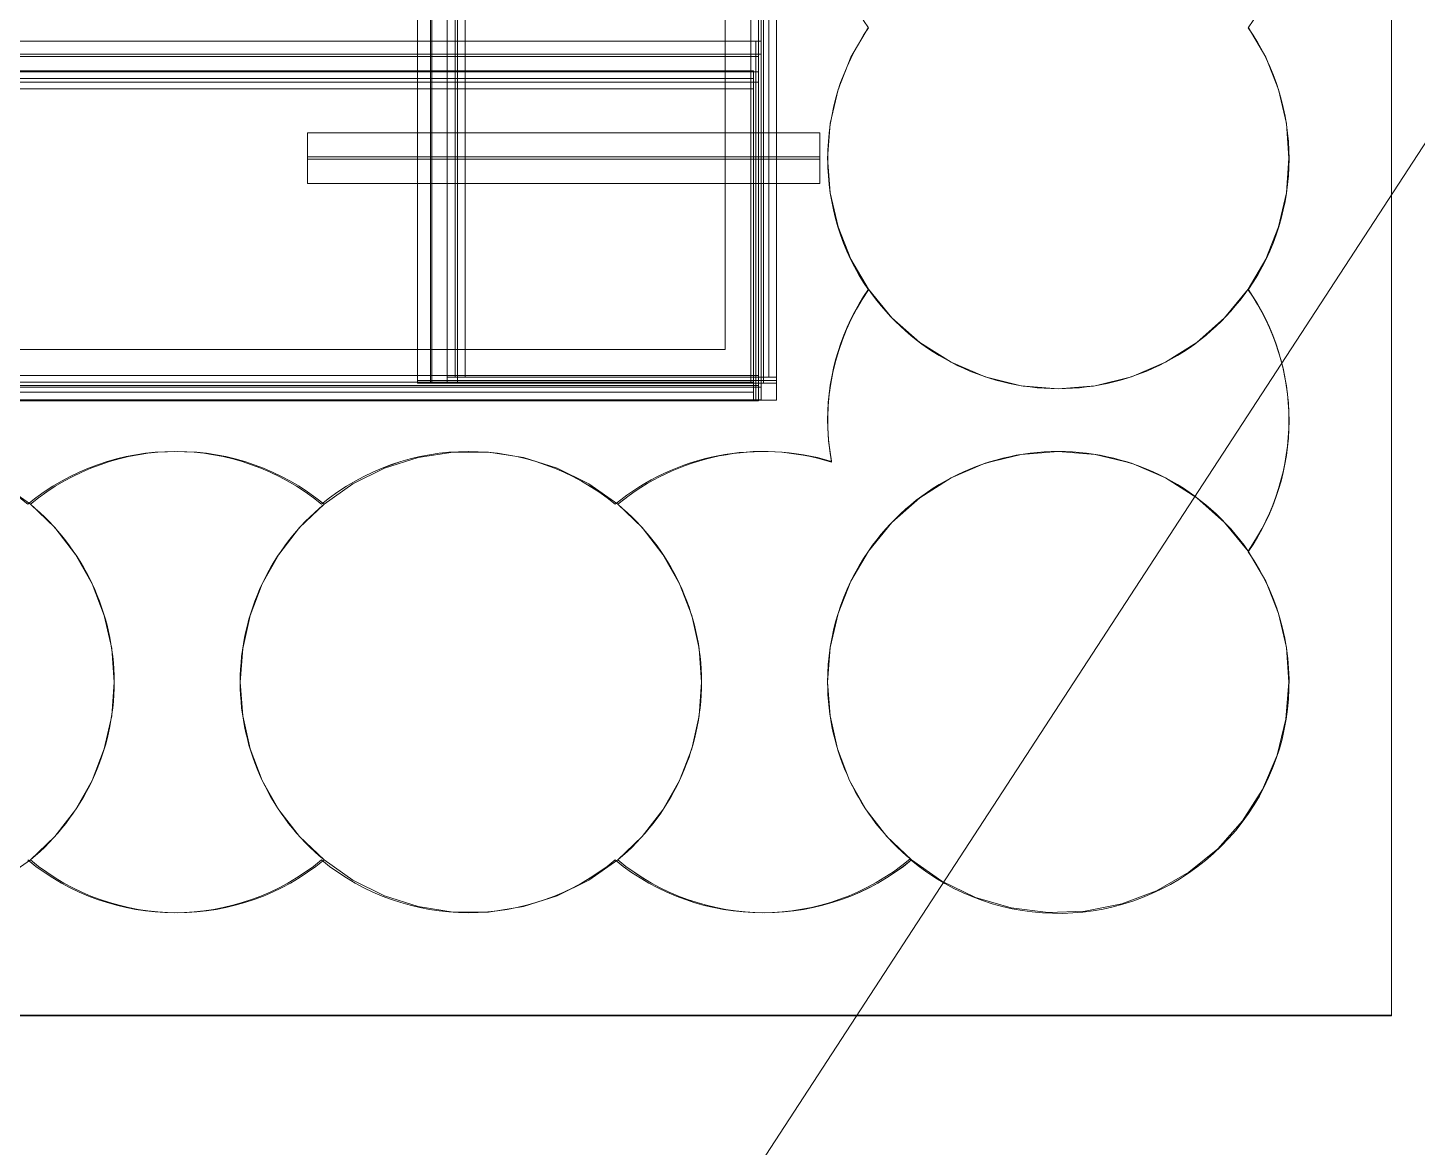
# Model space of a CAD drawing. Header units: metres. Extents: x 1753726 to 1755216, y 5920592 to 5921703.
# Drawn here: x 1755122.92 to 1755125.631, y 5921398.058 to 5921400.242 of the extents above; entities that cross this region are included whole.
import ezdxf

# ---------------------------------------------------------------- set-up
doc = ezdxf.new("R2010")
doc.units = ezdxf.units.M
for name, color, linetype, lineweight in [('A-FLOR-____-OTLN', 9, 'Continuous', 9), ('S-BEAM-____-OTLN', 7, 'Continuous', 9), ('S-FNDN-____-OTLN', 7, 'Continuous', 9)]:
    doc.layers.add(name, color=color, linetype=linetype, lineweight=lineweight)

# ---------------------------------------------------------------- blocks, each defined once
blk = doc.blocks.new('HB_Struct Framing_Support_2 - HB_Struct Framing_Support-5141438-X-ARUP-GL-HERNE_BAY_ALIGNMENT')
at = {"layer": 'S-BEAM-____-OTLN'}
for p, q in [((0.0495, -0.015), (-0.0495, -0.015)), ((-0.0495, -0.015), (-0.0133, -0.015)), ((-0.0133, -0.015), (-0.0495, -0.015)), ((-0.0495, -0.015), (0.0495, -0.015)), ((-0.0495, -0.015), (-0.0495, -1.015)), ((-0.0495, -0.015), (-0.0495, -1.015)), ((-0.0495, -0.015), (-0.0495, -1.015)), ((-0.0495, -0.015), (-0.0495, -1.015)), ((-0.0133, -0.015), (-0.0023, -0.015)), ((-0.0133, -0.015), (-0.0023, -0.015)), ((-0.0023, -1.015), (-0.0023, -0.015)), ((-0.0023, -1.015), (-0.0023, -0.015)), ((0.0023, -0.015), (0.0023, -1.015)), ((0.0023, -0.015), (0.0133, -0.015)), ((0.0023, -0.015), (0.0133, -0.015)), ((0.0023, -1.015), (0.0023, -0.015)), ((0.0495, -0.015), (0.0133, -0.015)), ((0.0133, -0.015), (0.0495, -0.015)), ((0.0495, -1.015), (0.0495, -0.015)), ((0.0495, -0.015), (0.0495, -1.015)), ((0.0495, -0.015), (0.0495, -1.015)), ((0.0495, -0.015), (0.0495, -1.015)), ((0.0495, -1.015), (-0.0495, -1.015)), ((-0.0495, -1.015), (-0.0133, -1.015)), ((-0.0133, -1.015), (-0.0495, -1.015)), ((-0.0495, -1.015), (0.0495, -1.015)), ((-0.0023, -1.015), (-0.0133, -1.015)), ((-0.0023, -1.015), (-0.0133, -1.015)), ((0.0133, -1.015), (0.0023, -1.015)), ((0.0133, -1.015), (0.0023, -1.015)), ((0.0495, -1.015), (0.0133, -1.015)), ((0.0133, -1.015), (0.0495, -1.015))]:
    blk.add_line(p, q, dxfattribs=at)
blk = doc.blocks.new('308492-ARUP-STTW-MOD-0100_rvt-1-X-ARUP-GL-HERNE_BAY_ALIGNMENT')
at = {"layer": 'S-BEAM-____-OTLN'}
for p, q in [((1755124.3805, 5921403.6054), (1755124.3805, 5921399.5154)), ((1755124.3805, 5921403.6054), (1755124.3805, 5921399.5154)), ((1755123.7085, 5921399.5489), (1755123.7085, 5921403.0739)), ((1755123.7085, 5921399.5489), (1755123.7085, 5921403.0739)), ((1755123.7385, 5921399.5605), (1755123.7385, 5921403.0739)), ((1755123.7385, 5921399.5605), (1755123.7385, 5921403.0739)), ((1755123.7385, 5921403.0739), (1755123.7385, 5921399.5489)), ((1755123.7385, 5921399.5489), (1755123.7385, 5921403.0739)), ((1755123.7385, 5921403.0739), (1755123.7385, 5921399.5489)), ((1755123.7385, 5921399.5489), (1755123.7385, 5921403.0739)), ((1755123.7385, 5921403.0739), (1755123.7385, 5921399.5489)), ((1755123.7385, 5921399.5489), (1755123.7385, 5921403.0739)), ((1755123.7535, 5921403.0739), (1755123.7535, 5921399.5605)), ((1755123.7535, 5921399.5605), (1755123.7535, 5921403.0739)), ((1755123.7535, 5921403.0739), (1755123.7535, 5921399.5605)), ((1755123.7535, 5921399.5605), (1755123.7535, 5921403.0739)), ((1755123.7535, 5921403.0739), (1755123.7535, 5921399.5605)), ((1755123.7535, 5921399.5605), (1755123.7535, 5921403.0739)), ((1755123.7581, 5921403.0739), (1755123.7581, 5921399.5489)), ((1755123.7581, 5921399.5489), (1755123.7581, 5921403.0739)), ((1755123.7581, 5921399.5489), (1755123.7581, 5921403.0739)), ((1755123.7581, 5921403.0739), (1755123.7581, 5921399.5489)), ((1755123.7581, 5921399.5489), (1755123.7581, 5921403.0739)), ((1755123.7581, 5921399.5489), (1755123.7581, 5921403.0739)), ((1755123.7731, 5921403.0739), (1755123.7731, 5921399.5605)), ((1755123.7731, 5921399.5605), (1755123.7731, 5921403.0739)), ((1755123.7731, 5921399.5605), (1755123.7731, 5921403.0739)), ((1755123.7731, 5921403.0739), (1755123.7731, 5921399.5605)), ((1755123.7731, 5921399.5605), (1755123.7731, 5921403.0739)), ((1755123.7731, 5921399.5605), (1755123.7731, 5921403.0739)), ((1755124.3309, 5921399.5489), (1755124.3309, 5921403.0739)), ((1755124.3309, 5921399.5489), (1755124.3309, 5921403.0739)), ((1755124.3309, 5921399.5489), (1755124.3309, 5921403.0739)), ((1755124.3309, 5921399.5489), (1755124.3309, 5921403.0739)), ((1755124.3309, 5921399.5489), (1755124.3309, 5921403.0739)), ((1755124.3309, 5921399.5489), (1755124.3309, 5921403.0739)), ((1755124.3459, 5921399.5605), (1755124.3459, 5921403.0739)), ((1755124.3459, 5921399.5605), (1755124.3459, 5921403.0739)), ((1755124.3459, 5921399.5605), (1755124.3459, 5921403.0739)), ((1755124.3459, 5921399.5605), (1755124.3459, 5921403.0739)), ((1755124.3459, 5921399.5605), (1755124.3459, 5921403.0739)), ((1755124.3459, 5921399.5605), (1755124.3459, 5921403.0739)), ((1755124.3505, 5921403.0739), (1755124.3505, 5921399.5489)), ((1755124.3505, 5921399.5489), (1755124.3505, 5921403.0739)), ((1755124.3505, 5921399.5489), (1755124.3505, 5921403.0739)), ((1755124.3505, 5921399.5489), (1755124.3505, 5921403.0739)), ((1755124.3505, 5921399.5489), (1755124.3505, 5921403.0739)), ((1755124.3505, 5921399.5489), (1755124.3505, 5921403.0739)), ((1755124.3655, 5921399.5605), (1755124.3655, 5921403.0739)), ((1755124.3655, 5921399.5605), (1755124.3655, 5921403.0739)), ((1755124.3655, 5921399.5605), (1755124.3655, 5921403.0739)), ((1755124.3655, 5921399.5605), (1755124.3655, 5921403.0739)), ((1755124.3655, 5921399.5605), (1755124.3655, 5921403.0739)), ((1755124.3655, 5921399.5605), (1755124.3655, 5921403.0739)), ((1755124.3805, 5921403.0739), (1755124.3805, 5921399.5605)), ((1755124.3805, 5921399.5605), (1755124.3805, 5921403.0739)), ((1755124.3805, 5921403.0739), (1755124.3805, 5921399.5489)), ((1755124.3805, 5921399.5489), (1755124.3805, 5921403.0739)), ((1755123.6805, 5921403.0639), (1755123.6805, 5921399.5539)), ((1755123.6805, 5921399.5539), (1755123.6805, 5921403.0639)), ((1755123.6805, 5921403.0639), (1755123.6805, 5921399.5489)), ((1755123.6805, 5921399.5489), (1755123.6805, 5921403.0639)), ((1755123.7055, 5921403.0639), (1755123.7055, 5921399.5539)), ((1755123.7055, 5921399.5539), (1755123.7055, 5921403.0639)), ((1755123.7055, 5921403.0639), (1755123.7055, 5921399.5539)), ((1755123.7055, 5921399.5539), (1755123.7055, 5921403.0639)), ((1755123.7055, 5921399.5539), (1755123.7055, 5921403.0639)), ((1755123.7055, 5921399.5539), (1755123.7055, 5921403.0639)), ((1755123.7055, 5921403.0639), (1755123.7055, 5921399.5489)), ((1755123.7055, 5921399.5489), (1755123.7055, 5921403.0639)), ((1755123.7055, 5921403.0639), (1755123.7055, 5921399.5489)), ((1755123.7055, 5921399.5489), (1755123.7055, 5921403.0639)), ((1755123.7055, 5921399.5489), (1755123.7055, 5921403.0639)), ((1755123.7055, 5921399.5489), (1755123.7055, 5921403.0639)), ((1755124.3555, 5921403.0639), (1755124.3555, 5921399.5539)), ((1755124.3555, 5921399.5539), (1755124.3555, 5921403.0639)), ((1755124.3555, 5921403.0639), (1755124.3555, 5921399.5539)), ((1755124.3555, 5921399.5539), (1755124.3555, 5921403.0639)), ((1755124.3555, 5921399.5539), (1755124.3555, 5921403.0639)), ((1755124.3555, 5921399.5539), (1755124.3555, 5921403.0639)), ((1755124.3555, 5921403.0639), (1755124.3555, 5921399.5489)), ((1755124.3555, 5921399.5489), (1755124.3555, 5921403.0639)), ((1755124.3555, 5921403.0639), (1755124.3555, 5921399.5489)), ((1755124.3555, 5921399.5489), (1755124.3555, 5921403.0639)), ((1755124.3555, 5921399.5489), (1755124.3555, 5921403.0639)), ((1755124.3555, 5921399.5489), (1755124.3555, 5921403.0639)), ((1755124.3805, 5921403.0639), (1755124.3805, 5921399.5539)), ((1755124.3805, 5921399.5539), (1755124.3805, 5921403.0639)), ((1755124.3805, 5921403.0639), (1755124.3805, 5921399.5489)), ((1755124.3805, 5921399.5489), (1755124.3805, 5921403.0639)), ((1755125.5805, 5921399.5154), (1755125.5805, 5921402.4054)), ((1755125.5805, 5921402.4054), (1755125.5805, 5921399.5154)), ((1755124.3405, 5921400.2159), (1755119.5155, 5921400.2159)), ((1755119.5155, 5921400.2159), (1755124.3405, 5921400.2159)), ((1755124.3505, 5921400.2159), (1755119.5205, 5921400.2159)), ((1755119.5205, 5921400.2159), (1755124.3505, 5921400.2159)), ((1755124.3405, 5921400.1909), (1755124.3405, 5921400.2159)), ((1755124.3405, 5921400.2159), (1755124.3405, 5921400.1909)), ((1755124.3505, 5921400.1909), (1755124.3505, 5921400.2159)), ((1755124.3505, 5921400.2159), (1755124.3505, 5921400.1909)), ((1755119.5106, 5921400.1859), (1755124.3455, 5921400.1859)), ((1755119.5106, 5921400.1859), (1755124.3455, 5921400.1859)), ((1755124.3405, 5921400.1909), (1755119.5155, 5921400.1909)), ((1755119.5155, 5921400.1909), (1755124.3405, 5921400.1909)), ((1755124.3405, 5921400.1909), (1755119.5155, 5921400.1909)), ((1755119.5155, 5921400.1909), (1755124.3405, 5921400.1909)), ((1755119.5155, 5921400.1909), (1755124.3405, 5921400.1909)), ((1755119.5155, 5921400.1909), (1755124.3405, 5921400.1909)), ((1755124.3505, 5921400.1909), (1755119.5205, 5921400.1909)), ((1755119.5205, 5921400.1909), (1755124.3505, 5921400.1909)), ((1755124.3505, 5921400.1909), (1755119.5205, 5921400.1909)), ((1755119.5205, 5921400.1909), (1755124.3505, 5921400.1909)), ((1755119.5205, 5921400.1909), (1755124.3505, 5921400.1909)), ((1755119.5205, 5921400.1909), (1755124.3505, 5921400.1909)), ((1755124.3405, 5921400.1909), (1755124.3405, 5921399.5409)), ((1755124.3405, 5921399.5409), (1755124.3405, 5921400.1909)), ((1755124.3405, 5921400.1909), (1755124.3405, 5921399.5409)), ((1755124.3405, 5921399.5409), (1755124.3405, 5921400.1909)), ((1755124.3455, 5921400.1559), (1755124.3455, 5921400.1859)), ((1755124.3455, 5921400.1859), (1755124.3455, 5921400.1559)), ((1755124.3505, 5921400.1909), (1755124.3505, 5921399.5409)), ((1755124.3505, 5921399.5409), (1755124.3505, 5921400.1909)), ((1755124.3505, 5921400.1909), (1755124.3505, 5921399.5409)), ((1755124.3505, 5921399.5409), (1755124.3505, 5921400.1909)), ((1755124.3455, 5921400.1559), (1755119.5106, 5921400.1559)), ((1755119.5106, 5921400.1559), (1755124.3455, 5921400.1559)), ((1755124.3455, 5921400.1559), (1755119.5106, 5921400.1559)), ((1755119.5106, 5921400.1559), (1755124.3455, 5921400.1559)), ((1755124.3455, 5921400.1559), (1755119.5106, 5921400.1559)), ((1755119.5106, 5921400.1559), (1755124.3455, 5921400.1559)), ((1755119.5107, 5921400.1579), (1755124.3359, 5921400.1579)), ((1755119.5107, 5921400.1579), (1755124.3359, 5921400.1579)), ((1755124.3359, 5921400.1429), (1755119.5107, 5921400.1429)), ((1755119.5107, 5921400.1429), (1755124.3359, 5921400.1429)), ((1755124.3359, 5921400.1429), (1755119.5107, 5921400.1429)), ((1755119.5107, 5921400.1429), (1755124.3359, 5921400.1429)), ((1755124.3359, 5921400.1429), (1755119.5107, 5921400.1429)), ((1755119.5107, 5921400.1429), (1755124.3359, 5921400.1429)), ((1755124.3359, 5921400.1429), (1755124.3359, 5921400.1579)), ((1755124.3359, 5921400.1579), (1755124.3359, 5921400.1429)), ((1755124.3359, 5921400.1429), (1755124.3359, 5921400.1233)), ((1755124.3359, 5921400.1233), (1755124.3359, 5921400.1429)), ((1755124.3359, 5921400.1429), (1755124.3359, 5921400.1233)), ((1755124.3359, 5921400.1233), (1755124.3359, 5921400.1429)), ((1755124.3455, 5921400.1559), (1755124.3455, 5921400.1363)), ((1755124.3455, 5921400.1363), (1755124.3455, 5921400.1559)), ((1755124.3455, 5921400.1559), (1755124.3455, 5921400.1363)), ((1755124.3455, 5921400.1363), (1755124.3455, 5921400.1559)), ((1755124.3455, 5921400.1363), (1755119.5106, 5921400.1363)), ((1755119.5106, 5921400.1363), (1755124.3455, 5921400.1363)), ((1755119.5106, 5921400.1363), (1755124.3455, 5921400.1363)), ((1755124.3455, 5921400.1363), (1755119.5106, 5921400.1363)), ((1755119.5106, 5921400.1363), (1755124.3455, 5921400.1363)), ((1755119.5106, 5921400.1363), (1755124.3455, 5921400.1363)), ((1755124.3359, 5921400.1233), (1755119.5107, 5921400.1233)), ((1755119.5107, 5921400.1233), (1755124.3359, 5921400.1233)), ((1755119.5107, 5921400.1233), (1755124.3359, 5921400.1233)), ((1755124.3359, 5921400.1233), (1755119.5107, 5921400.1233)), ((1755119.5107, 5921400.1233), (1755124.3359, 5921400.1233)), ((1755119.5107, 5921400.1233), (1755124.3359, 5921400.1233)), ((1755124.3359, 5921400.1233), (1755124.3359, 5921400.1093)), ((1755124.3359, 5921400.1233), (1755124.3359, 5921400.1093)), ((1755124.3359, 5921400.1233), (1755124.3359, 5921400.1093)), ((1755124.3359, 5921400.1233), (1755124.3359, 5921400.1093)), ((1755124.3455, 5921400.1363), (1755124.3455, 5921400.1223)), ((1755124.3455, 5921400.1223), (1755124.3455, 5921400.1363)), ((1755124.3455, 5921400.1363), (1755124.3455, 5921400.1223)), ((1755124.3455, 5921400.1363), (1755124.3455, 5921400.1223)), ((1755124.3455, 5921400.1223), (1755124.3455, 5921399.5775)), ((1755124.3455, 5921399.5775), (1755124.3455, 5921400.1223)), ((1755124.3455, 5921400.1223), (1755124.3455, 5921399.5775)), ((1755124.3455, 5921399.5775), (1755124.3455, 5921400.1223)), ((1755124.3359, 5921400.1093), (1755124.3359, 5921399.5645)), ((1755124.3359, 5921399.5645), (1755124.3359, 5921400.1093)), ((1755124.3359, 5921400.1093), (1755124.3359, 5921399.5645)), ((1755124.3359, 5921399.5645), (1755124.3359, 5921400.1093)), ((1755124.3455, 5921399.5775), (1755124.3455, 5921399.5635)), ((1755124.3455, 5921399.5775), (1755124.3455, 5921399.5635)), ((1755124.3455, 5921399.5775), (1755124.3455, 5921399.5635)), ((1755124.3455, 5921399.5775), (1755124.3455, 5921399.5635)), ((1755119.5106, 5921399.5635), (1755124.3455, 5921399.5635)), ((1755119.5106, 5921399.5635), (1755124.3455, 5921399.5635)), ((1755119.5106, 5921399.5635), (1755124.3455, 5921399.5635)), ((1755119.5106, 5921399.5635), (1755124.3455, 5921399.5635)), ((1755119.5106, 5921399.5635), (1755124.3455, 5921399.5635)), ((1755119.5106, 5921399.5635), (1755124.3455, 5921399.5635)), ((1755119.5107, 5921399.5505), (1755124.3359, 5921399.5505)), ((1755119.5107, 5921399.5505), (1755124.3359, 5921399.5505)), ((1755119.5107, 5921399.5505), (1755124.3359, 5921399.5505)), ((1755119.5107, 5921399.5505), (1755124.3359, 5921399.5505)), ((1755119.5107, 5921399.5505), (1755124.3359, 5921399.5505)), ((1755119.5107, 5921399.5505), (1755124.3359, 5921399.5505)), ((1755123.7055, 5921399.5539), (1755123.6805, 5921399.5539)), ((1755123.6805, 5921399.5539), (1755123.7055, 5921399.5539)), ((1755123.7055, 5921399.5489), (1755123.6805, 5921399.5489)), ((1755123.6805, 5921399.5489), (1755123.7055, 5921399.5489)), ((1755123.7055, 5921399.5539), (1755124.3555, 5921399.5539)), ((1755124.3555, 5921399.5539), (1755123.7055, 5921399.5539)), ((1755123.7055, 5921399.5539), (1755124.3555, 5921399.5539)), ((1755124.3555, 5921399.5539), (1755123.7055, 5921399.5539)), ((1755123.7055, 5921399.5489), (1755124.3555, 5921399.5489)), ((1755124.3555, 5921399.5489), (1755123.7055, 5921399.5489)), ((1755123.7055, 5921399.5489), (1755124.3555, 5921399.5489)), ((1755124.3555, 5921399.5489), (1755123.7055, 5921399.5489)), ((1755123.7385, 5921399.5489), (1755123.7085, 5921399.5489)), ((1755123.7085, 5921399.5489), (1755123.7385, 5921399.5489)), ((1755123.7535, 5921399.5605), (1755123.7385, 5921399.5605)), ((1755123.7385, 5921399.5605), (1755123.7535, 5921399.5605)), ((1755123.7385, 5921399.5489), (1755123.7581, 5921399.5489)), ((1755123.7581, 5921399.5489), (1755123.7385, 5921399.5489)), ((1755123.7385, 5921399.5489), (1755123.7581, 5921399.5489)), ((1755123.7581, 5921399.5489), (1755123.7385, 5921399.5489)), ((1755123.7535, 5921399.5605), (1755123.7731, 5921399.5605)), ((1755123.7731, 5921399.5605), (1755123.7535, 5921399.5605)), ((1755123.7535, 5921399.5605), (1755123.7731, 5921399.5605)), ((1755123.7731, 5921399.5605), (1755123.7535, 5921399.5605)), ((1755123.7581, 5921399.5489), (1755123.7721, 5921399.5489)), ((1755123.7721, 5921399.5489), (1755123.7581, 5921399.5489)), ((1755123.7721, 5921399.5489), (1755123.7581, 5921399.5489)), ((1755123.7721, 5921399.5489), (1755123.7581, 5921399.5489)), ((1755123.7721, 5921399.5489), (1755124.3169, 5921399.5489)), ((1755124.3169, 5921399.5489), (1755123.7721, 5921399.5489)), ((1755123.7721, 5921399.5489), (1755124.3169, 5921399.5489)), ((1755124.3169, 5921399.5489), (1755123.7721, 5921399.5489)), ((1755123.7871, 5921399.5605), (1755123.7731, 5921399.5605)), ((1755123.7871, 5921399.5605), (1755123.7731, 5921399.5605)), ((1755123.7871, 5921399.5605), (1755123.7731, 5921399.5605)), ((1755123.7871, 5921399.5605), (1755123.7731, 5921399.5605)), ((1755123.7871, 5921399.5605), (1755124.3319, 5921399.5605)), ((1755124.3319, 5921399.5605), (1755123.7871, 5921399.5605)), ((1755123.7871, 5921399.5605), (1755124.3319, 5921399.5605)), ((1755124.3319, 5921399.5605), (1755123.7871, 5921399.5605)), ((1755124.3309, 5921399.5489), (1755124.3169, 5921399.5489)), ((1755124.3309, 5921399.5489), (1755124.3169, 5921399.5489)), ((1755124.3309, 5921399.5489), (1755124.3169, 5921399.5489)), ((1755124.3309, 5921399.5489), (1755124.3169, 5921399.5489)), ((1755124.3505, 5921399.5489), (1755124.3309, 5921399.5489)), ((1755124.3505, 5921399.5489), (1755124.3309, 5921399.5489)), ((1755124.3309, 5921399.5489), (1755124.3505, 5921399.5489)), ((1755124.3505, 5921399.5489), (1755124.3309, 5921399.5489)), ((1755124.3459, 5921399.5605), (1755124.3319, 5921399.5605)), ((1755124.3459, 5921399.5605), (1755124.3319, 5921399.5605)), ((1755124.3459, 5921399.5605), (1755124.3319, 5921399.5605)), ((1755124.3459, 5921399.5605), (1755124.3319, 5921399.5605)), ((1755124.3359, 5921399.5645), (1755124.3359, 5921399.5505)), ((1755124.3359, 5921399.5645), (1755124.3359, 5921399.5505)), ((1755124.3359, 5921399.5645), (1755124.3359, 5921399.5505)), ((1755124.3359, 5921399.5645), (1755124.3359, 5921399.5505)), ((1755124.3359, 5921399.5505), (1755124.3359, 5921399.5309)), ((1755124.3359, 5921399.5309), (1755124.3359, 5921399.5505)), ((1755124.3359, 5921399.5505), (1755124.3359, 5921399.5309)), ((1755124.3359, 5921399.5309), (1755124.3359, 5921399.5505)), ((1755124.3455, 5921399.5635), (1755124.3455, 5921399.5439)), ((1755124.3455, 5921399.5635), (1755124.3455, 5921399.5439)), ((1755124.3455, 5921399.5635), (1755124.3455, 5921399.5439)), ((1755124.3455, 5921399.5439), (1755124.3455, 5921399.5635)), ((1755124.3459, 5921399.5605), (1755124.3655, 5921399.5605)), ((1755124.3655, 5921399.5605), (1755124.3459, 5921399.5605)), ((1755124.3459, 5921399.5605), (1755124.3655, 5921399.5605)), ((1755124.3655, 5921399.5605), (1755124.3459, 5921399.5605)), ((1755124.3805, 5921399.5489), (1755124.3505, 5921399.5489)), ((1755124.3805, 5921399.5489), (1755124.3505, 5921399.5489)), ((1755124.3555, 5921399.5539), (1755124.3805, 5921399.5539)), ((1755124.3805, 5921399.5539), (1755124.3555, 5921399.5539)), ((1755124.3555, 5921399.5489), (1755124.3805, 5921399.5489)), ((1755124.3805, 5921399.5489), (1755124.3555, 5921399.5489)), ((1755124.3805, 5921399.5605), (1755124.3655, 5921399.5605)), ((1755124.3805, 5921399.5605), (1755124.3655, 5921399.5605)), ((1755124.3455, 5921399.5439), (1755119.5106, 5921399.5439)), ((1755119.5106, 5921399.5439), (1755124.3455, 5921399.5439)), ((1755119.5106, 5921399.5439), (1755124.3455, 5921399.5439)), ((1755119.5106, 5921399.5439), (1755124.3455, 5921399.5439)), ((1755119.5106, 5921399.5439), (1755124.3455, 5921399.5439)), ((1755119.5106, 5921399.5439), (1755124.3455, 5921399.5439)), ((1755119.5107, 5921399.5309), (1755124.3359, 5921399.5309)), ((1755119.5107, 5921399.5309), (1755124.3359, 5921399.5309)), ((1755119.5107, 5921399.5309), (1755124.3359, 5921399.5309)), ((1755119.5107, 5921399.5309), (1755124.3359, 5921399.5309)), ((1755119.5107, 5921399.5309), (1755124.3359, 5921399.5309)), ((1755119.5107, 5921399.5309), (1755124.3359, 5921399.5309)), ((1755124.3405, 5921399.5409), (1755119.5155, 5921399.5409)), ((1755119.5155, 5921399.5409), (1755124.3405, 5921399.5409)), ((1755124.3405, 5921399.5409), (1755119.5155, 5921399.5409)), ((1755119.5155, 5921399.5409), (1755124.3405, 5921399.5409)), ((1755119.5155, 5921399.5409), (1755124.3405, 5921399.5409)), ((1755119.5155, 5921399.5409), (1755124.3405, 5921399.5409)), ((1755124.3505, 5921399.5409), (1755119.5205, 5921399.5409)), ((1755119.5205, 5921399.5409), (1755124.3505, 5921399.5409)), ((1755124.3505, 5921399.5409), (1755119.5205, 5921399.5409)), ((1755119.5205, 5921399.5409), (1755124.3505, 5921399.5409)), ((1755119.5205, 5921399.5409), (1755124.3505, 5921399.5409)), ((1755119.5205, 5921399.5409), (1755124.3505, 5921399.5409)), ((1755124.3359, 5921399.5309), (1755124.3359, 5921399.5159)), ((1755124.3359, 5921399.5309), (1755124.3359, 5921399.5159)), ((1755124.3405, 5921399.5409), (1755124.3405, 5921399.5159)), ((1755124.3405, 5921399.5159), (1755124.3405, 5921399.5409)), ((1755124.3455, 5921399.5439), (1755124.3455, 5921399.5139)), ((1755124.3455, 5921399.5439), (1755124.3455, 5921399.5139)), ((1755124.3505, 5921399.5409), (1755124.3505, 5921399.5159)), ((1755124.3505, 5921399.5159), (1755124.3505, 5921399.5409)), ((1755124.3805, 5921399.5154), (1755117.4805, 5921399.5154)), ((1755124.3805, 5921399.5154), (1755117.4805, 5921399.5154)), ((1755124.3455, 5921399.5139), (1755119.5106, 5921399.5139)), ((1755119.5106, 5921399.5139), (1755124.3455, 5921399.5139)), ((1755124.3359, 5921399.5159), (1755119.5107, 5921399.5159)), ((1755119.5107, 5921399.5159), (1755124.3359, 5921399.5159)), ((1755124.3405, 5921399.5159), (1755119.5155, 5921399.5159)), ((1755119.5155, 5921399.5159), (1755124.3405, 5921399.5159)), ((1755124.3505, 5921399.5159), (1755119.5205, 5921399.5159)), ((1755119.5205, 5921399.5159), (1755124.3505, 5921399.5159)), ((1755125.5805, 5921398.3154), (1755125.5805, 5921399.5154)), ((1755125.5805, 5921399.5154), (1755125.5805, 5921398.3154)), ((1755116.2805, 5921398.3154), (1755125.5805, 5921398.3154)), ((1755125.5805, 5921398.3154), (1755116.5514, 5921398.3154))]:
    blk.add_line(p, q, dxfattribs=at)
at = {"layer": 'S-FNDN-____-OTLN'}
for p, q in [((1755124.2807, 5921399.6141), (1755124.2807, 5921403.7041)), ((1755124.2807, 5921403.7041), (1755124.2807, 5921399.6141)), ((1755125.5807, 5921402.4041), (1755125.5807, 5921398.3141)), ((1755125.5807, 5921398.3141), (1755125.5807, 5921402.4041)), ((1755117.5807, 5921399.6141), (1755124.2807, 5921399.6141)), ((1755124.2807, 5921399.6141), (1755117.5807, 5921399.6141)), ((1755125.5807, 5921398.3141), (1755116.2807, 5921398.3141)), ((1755116.2807, 5921398.3141), (1755125.5807, 5921398.3141))]:
    blk.add_line(p, q, dxfattribs=at)
at = {"layer": 'S-FNDN-____-OTLN', "flags": 128}
for points in [[(1755124.4805, 5921399.9879), (1755124.4856, 5921400.0556), (1755124.5009, 5921400.1218), (1755124.5259, 5921400.1849), (1755124.5602, 5921400.2436)], [(1755124.5602, 5921400.2436), (1755124.5259, 5921400.1849), (1755124.5009, 5921400.1218), (1755124.4856, 5921400.0556), (1755124.4805, 5921399.9879)], [(1755125.3008, 5921400.2436), (1755125.3351, 5921400.1849), (1755125.3601, 5921400.1218), (1755125.3754, 5921400.0556), (1755125.3805, 5921399.9879)], [(1755125.3805, 5921399.9879), (1755125.3754, 5921400.0556), (1755125.3601, 5921400.1218), (1755125.3351, 5921400.1849), (1755125.3008, 5921400.2436)], [(1755124.5602, 5921399.7323), (1755124.5259, 5921399.7909), (1755124.5009, 5921399.854), (1755124.4856, 5921399.9202), (1755124.4805, 5921399.9879)], [(1755124.4805, 5921399.9879), (1755124.4856, 5921399.9202), (1755124.5009, 5921399.854), (1755124.5259, 5921399.7909), (1755124.5602, 5921399.7323)], [(1755125.3805, 5921399.9879), (1755125.3754, 5921399.9202), (1755125.3601, 5921399.854), (1755125.3351, 5921399.7909), (1755125.3008, 5921399.7323)], [(1755125.3008, 5921399.7323), (1755125.3351, 5921399.7909), (1755125.3601, 5921399.854), (1755125.3754, 5921399.9202), (1755125.3805, 5921399.9879)], [(1755125.3008, 5921399.7323), (1755125.255, 5921399.6762), (1755125.2008, 5921399.6282), (1755125.1396, 5921399.5895), (1755125.073, 5921399.5611), (1755125.0027, 5921399.5437), (1755124.9305, 5921399.5379), (1755124.8583, 5921399.5437), (1755124.788, 5921399.5611), (1755124.7214, 5921399.5895), (1755124.6602, 5921399.6282), (1755124.606, 5921399.6762), (1755124.5602, 5921399.7323)], [(1755124.5602, 5921399.7323), (1755124.606, 5921399.6762), (1755124.6602, 5921399.6282), (1755124.7214, 5921399.5895), (1755124.788, 5921399.5611), (1755124.8583, 5921399.5437), (1755124.9305, 5921399.5379), (1755125.0027, 5921399.5437), (1755125.073, 5921399.5611), (1755125.1396, 5921399.5895), (1755125.2008, 5921399.6282), (1755125.255, 5921399.6762), (1755125.3008, 5921399.7323)], [(1755124.4878, 5921399.3962), (1755124.4823, 5921399.4362), (1755124.4805, 5921399.4767)], [(1755124.4805, 5921399.4767), (1755124.4823, 5921399.4362), (1755124.4878, 5921399.3962)], [(1755122.352, 5921399.3124), (1755122.4084, 5921399.3521), (1755122.4702, 5921399.3827), (1755122.5359, 5921399.4036), (1755122.604, 5921399.4141), (1755122.673, 5921399.4141), (1755122.7411, 5921399.4036), (1755122.8069, 5921399.3827), (1755122.8686, 5921399.3521), (1755122.925, 5921399.3124)], [(1755122.925, 5921399.3124), (1755122.8686, 5921399.3521), (1755122.8069, 5921399.3827), (1755122.7411, 5921399.4036), (1755122.673, 5921399.4141), (1755122.604, 5921399.4141), (1755122.5359, 5921399.4036), (1755122.4702, 5921399.3827), (1755122.4084, 5921399.3521), (1755122.352, 5921399.3124)], [(1755123.498, 5921399.3124), (1755123.5544, 5921399.3521), (1755123.6162, 5921399.3827), (1755123.6819, 5921399.4036), (1755123.75, 5921399.4141), (1755123.819, 5921399.4141), (1755123.8871, 5921399.4036), (1755123.9529, 5921399.3827), (1755124.0146, 5921399.3521), (1755124.071, 5921399.3124)], [(1755124.071, 5921399.3124), (1755124.0146, 5921399.3521), (1755123.9529, 5921399.3827), (1755123.8871, 5921399.4036), (1755123.819, 5921399.4141), (1755123.75, 5921399.4141), (1755123.6819, 5921399.4036), (1755123.6162, 5921399.3827), (1755123.5544, 5921399.3521), (1755123.498, 5921399.3124)], [(1755124.5602, 5921399.2211), (1755124.606, 5921399.2771), (1755124.6602, 5921399.3252), (1755124.7214, 5921399.3639), (1755124.788, 5921399.3923), (1755124.8583, 5921399.4096), (1755124.9305, 5921399.4154), (1755125.0027, 5921399.4096), (1755125.073, 5921399.3923), (1755125.1396, 5921399.3639), (1755125.2008, 5921399.3252), (1755125.255, 5921399.2771), (1755125.3008, 5921399.2211)], [(1755125.3008, 5921399.2211), (1755125.255, 5921399.2771), (1755125.2008, 5921399.3252), (1755125.1396, 5921399.3639), (1755125.073, 5921399.3923), (1755125.0027, 5921399.4096), (1755124.9305, 5921399.4154), (1755124.8583, 5921399.4096), (1755124.788, 5921399.3923), (1755124.7214, 5921399.3639), (1755124.6602, 5921399.3252), (1755124.606, 5921399.2771), (1755124.5602, 5921399.2211)], [(1755122.925, 5921399.3124), (1755122.9727, 5921399.2668), (1755123.0132, 5921399.2147), (1755123.0456, 5921399.1572), (1755123.0693, 5921399.0956), (1755123.0837, 5921399.0312), (1755123.0885, 5921398.9654)], [(1755123.0885, 5921398.9654), (1755123.0837, 5921399.0312), (1755123.0693, 5921399.0956), (1755123.0456, 5921399.1572), (1755123.0132, 5921399.2147), (1755122.9727, 5921399.2668), (1755122.925, 5921399.3124)], [(1755123.3345, 5921398.9654), (1755123.3393, 5921399.0312), (1755123.3538, 5921399.0956), (1755123.3774, 5921399.1572), (1755123.4099, 5921399.2147), (1755123.4504, 5921399.2668), (1755123.498, 5921399.3124)], [(1755123.498, 5921399.3124), (1755123.4504, 5921399.2668), (1755123.4099, 5921399.2147), (1755123.3774, 5921399.1572), (1755123.3538, 5921399.0956), (1755123.3393, 5921399.0312), (1755123.3345, 5921398.9654)], [(1755124.071, 5921399.3124), (1755124.1187, 5921399.2668), (1755124.1592, 5921399.2147), (1755124.1916, 5921399.1572), (1755124.2153, 5921399.0956), (1755124.2297, 5921399.0312), (1755124.2345, 5921398.9654)], [(1755124.2345, 5921398.9654), (1755124.2297, 5921399.0312), (1755124.2153, 5921399.0956), (1755124.1916, 5921399.1572), (1755124.1592, 5921399.2147), (1755124.1187, 5921399.2668), (1755124.071, 5921399.3124)], [(1755124.4805, 5921398.9654), (1755124.4856, 5921399.0331), (1755124.5009, 5921399.0993), (1755124.5259, 5921399.1624), (1755124.5602, 5921399.2211)], [(1755124.5602, 5921399.2211), (1755124.5259, 5921399.1624), (1755124.5009, 5921399.0993), (1755124.4856, 5921399.0331), (1755124.4805, 5921398.9654)], [(1755125.3008, 5921399.2211), (1755125.3351, 5921399.1624), (1755125.3601, 5921399.0993), (1755125.3754, 5921399.0331), (1755125.3805, 5921398.9654)], [(1755125.3805, 5921398.9654), (1755125.3754, 5921399.0331), (1755125.3601, 5921399.0993), (1755125.3351, 5921399.1624), (1755125.3008, 5921399.2211)], [(1755123.0885, 5921398.9654), (1755123.0837, 5921398.8996), (1755123.0693, 5921398.8352), (1755123.0456, 5921398.7736), (1755123.0132, 5921398.7161), (1755122.9727, 5921398.664), (1755122.925, 5921398.6184)], [(1755122.925, 5921398.6184), (1755122.9727, 5921398.664), (1755123.0132, 5921398.7161), (1755123.0456, 5921398.7736), (1755123.0693, 5921398.8352), (1755123.0837, 5921398.8996), (1755123.0885, 5921398.9654)], [(1755123.498, 5921398.6184), (1755123.4504, 5921398.664), (1755123.4099, 5921398.7161), (1755123.3774, 5921398.7736), (1755123.3538, 5921398.8352), (1755123.3393, 5921398.8996), (1755123.3345, 5921398.9654)], [(1755123.3345, 5921398.9654), (1755123.3393, 5921398.8996), (1755123.3538, 5921398.8352), (1755123.3774, 5921398.7736), (1755123.4099, 5921398.7161), (1755123.4504, 5921398.664), (1755123.498, 5921398.6184)], [(1755124.2345, 5921398.9654), (1755124.2297, 5921398.8996), (1755124.2153, 5921398.8352), (1755124.1916, 5921398.7736), (1755124.1592, 5921398.7161), (1755124.1187, 5921398.664), (1755124.071, 5921398.6184)], [(1755124.071, 5921398.6184), (1755124.1187, 5921398.664), (1755124.1592, 5921398.7161), (1755124.1916, 5921398.7736), (1755124.2153, 5921398.8352), (1755124.2297, 5921398.8996), (1755124.2345, 5921398.9654)], [(1755124.644, 5921398.6184), (1755124.5963, 5921398.664), (1755124.5559, 5921398.7161), (1755124.5234, 5921398.7736), (1755124.4998, 5921398.8352), (1755124.4854, 5921398.8996), (1755124.4805, 5921398.9654)], [(1755124.4805, 5921398.9654), (1755124.4854, 5921398.8996), (1755124.4998, 5921398.8352), (1755124.5234, 5921398.7736), (1755124.5559, 5921398.7161), (1755124.5963, 5921398.664), (1755124.644, 5921398.6184)], [(1755125.3805, 5921398.9654), (1755125.3747, 5921398.893), (1755125.3572, 5921398.8226), (1755125.3287, 5921398.7558), (1755125.2898, 5921398.6945), (1755125.2416, 5921398.6403), (1755125.1853, 5921398.5945), (1755125.1223, 5921398.5583), (1755125.0543, 5921398.5328), (1755124.9832, 5921398.5185), (1755124.9106, 5921398.5159), (1755124.8386, 5921398.5249), (1755124.769, 5921398.5454), (1755124.7035, 5921398.5769), (1755124.644, 5921398.6184)], [(1755124.644, 5921398.6184), (1755124.7035, 5921398.5769), (1755124.769, 5921398.5454), (1755124.8386, 5921398.5249), (1755124.9106, 5921398.5159), (1755124.9832, 5921398.5185), (1755125.0543, 5921398.5328), (1755125.1223, 5921398.5583), (1755125.1853, 5921398.5945), (1755125.2416, 5921398.6403), (1755125.2898, 5921398.6945), (1755125.3287, 5921398.7558), (1755125.3572, 5921398.8226), (1755125.3747, 5921398.893), (1755125.3805, 5921398.9654)], [(1755122.925, 5921398.6184), (1755122.8686, 5921398.5787), (1755122.8069, 5921398.5481), (1755122.7411, 5921398.5273), (1755122.673, 5921398.5167), (1755122.604, 5921398.5167), (1755122.5359, 5921398.5273), (1755122.4702, 5921398.5481), (1755122.4084, 5921398.5787), (1755122.352, 5921398.6184)], [(1755122.352, 5921398.6184), (1755122.4084, 5921398.5787), (1755122.4702, 5921398.5481), (1755122.5359, 5921398.5273), (1755122.604, 5921398.5167), (1755122.673, 5921398.5167), (1755122.7411, 5921398.5273), (1755122.8069, 5921398.5481), (1755122.8686, 5921398.5787), (1755122.925, 5921398.6184)], [(1755124.071, 5921398.6184), (1755124.0146, 5921398.5787), (1755123.9529, 5921398.5481), (1755123.8871, 5921398.5273), (1755123.819, 5921398.5167), (1755123.75, 5921398.5167), (1755123.6819, 5921398.5273), (1755123.6162, 5921398.5481), (1755123.5544, 5921398.5787), (1755123.498, 5921398.6184)], [(1755123.498, 5921398.6184), (1755123.5544, 5921398.5787), (1755123.6162, 5921398.5481), (1755123.6819, 5921398.5273), (1755123.75, 5921398.5167), (1755123.819, 5921398.5167), (1755123.8871, 5921398.5273), (1755123.9529, 5921398.5481), (1755124.0146, 5921398.5787), (1755124.071, 5921398.6184)]]:
    blk.add_lwpolyline(points, dxfattribs=at)
at = {"layer": 'S-FNDN-____-OTLN'}
for centre, start, end in [((1755124.9307, 5921400.4978), 145.368, 214.632), ((1755124.9307, 5921400.4978), 145.368, 214.632), ((1755124.9307, 5921400.4978), 325.368, 34.632), ((1755124.9305, 5921399.4767), 145.3852, 180), ((1755124.9305, 5921399.4767), 145.3852, 180), ((1755124.9307, 5921399.4753), 145.4024, 190.3484), ((1755124.9307, 5921399.4753), 145.4024, 190.3484), ((1755124.9305, 5921399.9879), 214.6148, 325.3852), ((1755124.9305, 5921399.4767), 360, 34.6148), ((1755124.9305, 5921399.4767), 0, 34.6148), ((1755124.9307, 5921399.4753), 0, 34.5976), ((1755124.9305, 5921399.4767), 325.3852, 0), ((1755124.9307, 5921399.4753), 325.3852, 0), ((1755124.9307, 5921399.4753), 325.3852, 0), ((1755122.6335, 5921398.9654), 50.4563, 129.5437), ((1755123.2065, 5921398.9654), 50.4563, 129.5437), ((1755123.2065, 5921398.9654), 50.4563, 129.5437), ((1755123.2115, 5921398.9654), 50.4563, 129.5437), ((1755123.2115, 5921398.9654), 50.4563, 129.5437), ((1755123.7795, 5921398.9654), 50.4563, 129.5437), ((1755124.3525, 5921398.9654), 72.4689, 129.5437), ((1755124.3525, 5921398.9654), 72.4689, 129.5437), ((1755124.3575, 5921398.9654), 73.1737, 129.5437), ((1755122.6385, 5921398.9654), 0, 50.4563), ((1755122.6385, 5921398.9654), 0, 50.4563), ((1755123.7845, 5921398.9654), 129.5437, 180), ((1755123.7845, 5921398.9654), 129.5437, 180), ((1755123.7845, 5921398.9654), 0, 50.4563), ((1755124.9305, 5921398.9654), 145.3852, 180), ((1755124.9307, 5921398.9641), 229.8925, 34.6148), ((1755124.9307, 5921398.9641), 229.8925, 34.6148), ((1755122.6385, 5921398.9654), 309.5437, 0), ((1755122.6385, 5921398.9654), 309.5437, 0), ((1755123.7845, 5921398.9654), 180, 230.4563), ((1755123.7845, 5921398.9654), 180, 230.4563), ((1755123.7845, 5921398.9654), 309.5437, 0), ((1755123.7845, 5921398.9654), 309.5437, 0), ((1755124.9305, 5921398.9654), 180, 230.4563), ((1755124.9305, 5921398.9654), 180, 230.4563), ((1755123.2065, 5921398.9654), 230.4563, 309.5437), ((1755123.2065, 5921398.9654), 230.4563, 309.5437), ((1755123.2115, 5921398.9654), 230.4563, 309.5437), ((1755123.2115, 5921398.9654), 230.4563, 309.5437), ((1755123.7795, 5921398.9654), 230.4563, 309.5437), ((1755123.7795, 5921398.9654), 230.4563, 309.5437), ((1755124.3525, 5921398.9654), 230.4563, 309.8466), ((1755124.3525, 5921398.9654), 230.4563, 309.8466), ((1755124.3575, 5921398.9654), 230.4563, 309.5437)]:
    blk.add_arc(centre, 0.45, start, end, dxfattribs=at)
for centre, major_axis, start_param, end_param in [((1755124.9307, 5921399.9864), (0.3985, 0.2091), 2.053973, 3.262258), ((1755124.9307, 5921399.9864), (0.4027, 0.2009), 2.074354, 3.282639), ((1755124.9307, 5921399.9864), (-0.3611, 0.2685), 3.177042, 4.385327), ((1755124.9307, 5921399.9864), (-0.3759, 0.2473), 3.119625, 4.32791), ((1755124.9305, 5921399.9879), (0, 0.45), 2.174939, 4.108246), ((1755124.9307, 5921399.4753), (0.2563, 0.3699), 5.318355, 5.922198), ((1755124.9305, 5921399.4767), (0.2721, 0.3584), 4.757687, 5.361829), ((1755123.7795, 5921398.9654), (0.3772, 0.2454), 0.303721, 1.684056), ((1755124.3575, 5921398.9654), (0.4133, 0.178), 0.870385, 1.854227), ((1755124.9305, 5921398.9654), (-0.4428, 0.0804), 3.925317, 5.858625), ((1755124.9305, 5921398.9654), (0.3874, 0.229), 0.070247, 2.003555), ((1755123.7845, 5921398.9654), (-0.2545, 0.3711), 4.111199, 4.991828), ((1755124.9305, 5921398.9654), (0.45, 0), 2.53745, 3.141593), ((1755124.3575, 5921398.9654), (0.0462, 0.4476), 2.554368, 3.934704)]:
    blk.add_ellipse(centre, major_axis=major_axis, ratio=1, start_param=start_param, end_param=end_param, dxfattribs=at)
at = {"layer": 'S-BEAM-____-OTLN', "rotation": 269.9999999999995}
blk.add_blockref('HB_Struct Framing_Support_2 - HB_Struct Framing_Support-5141438-X-ARUP-GL-HERNE_BAY_ALIGNMENT', (1755124.4805, 5921399.9879), dxfattribs=at)
blk.add_blockref('HB_Struct Framing_Support_2 - HB_Struct Framing_Support-5141438-X-ARUP-GL-HERNE_BAY_ALIGNMENT', (1755124.4805, 5921399.9879), dxfattribs=at)
blk.add_blockref('HB_Struct Framing_Support_2 - HB_Struct Framing_Support-5141438-X-ARUP-GL-HERNE_BAY_ALIGNMENT', (1755124.4805, 5921399.9879), dxfattribs=at)
blk.add_blockref('HB_Struct Framing_Support_2 - HB_Struct Framing_Support-5141438-X-ARUP-GL-HERNE_BAY_ALIGNMENT', (1755124.4805, 5921399.9879), dxfattribs=at)
blk = doc.blocks.new('308492-ARUP-STRW-MOD-1700_rvt-1-X-ARUP-GL-HERNE_BAY_ALIGNMENT')
at = {"layer": 'A-FLOR-____-OTLN'}
for p, q in [((1755128.0659, 5921403.7329), (1755125.0805, 5921399.1488)), ((1755125.0805, 5921399.1488), (1755128.0659, 5921403.7329)), ((1755125.0805, 5921399.1488), (1755122.4423, 5921395.0978)), ((1755122.4423, 5921395.0978), (1755125.0805, 5921399.1488))]:
    blk.add_line(p, q, dxfattribs=at)

msp = doc.modelspace()

# ---------------------------------------------------------------- block references
for name in ['308492-ARUP-STRW-MOD-1700_rvt-1-X-ARUP-GL-HERNE_BAY_ALIGNMENT', '308492-ARUP-STTW-MOD-0100_rvt-1-X-ARUP-GL-HERNE_BAY_ALIGNMENT']:
    msp.add_blockref(name, (0, 0))

doc.saveas('drawing.dxf')
